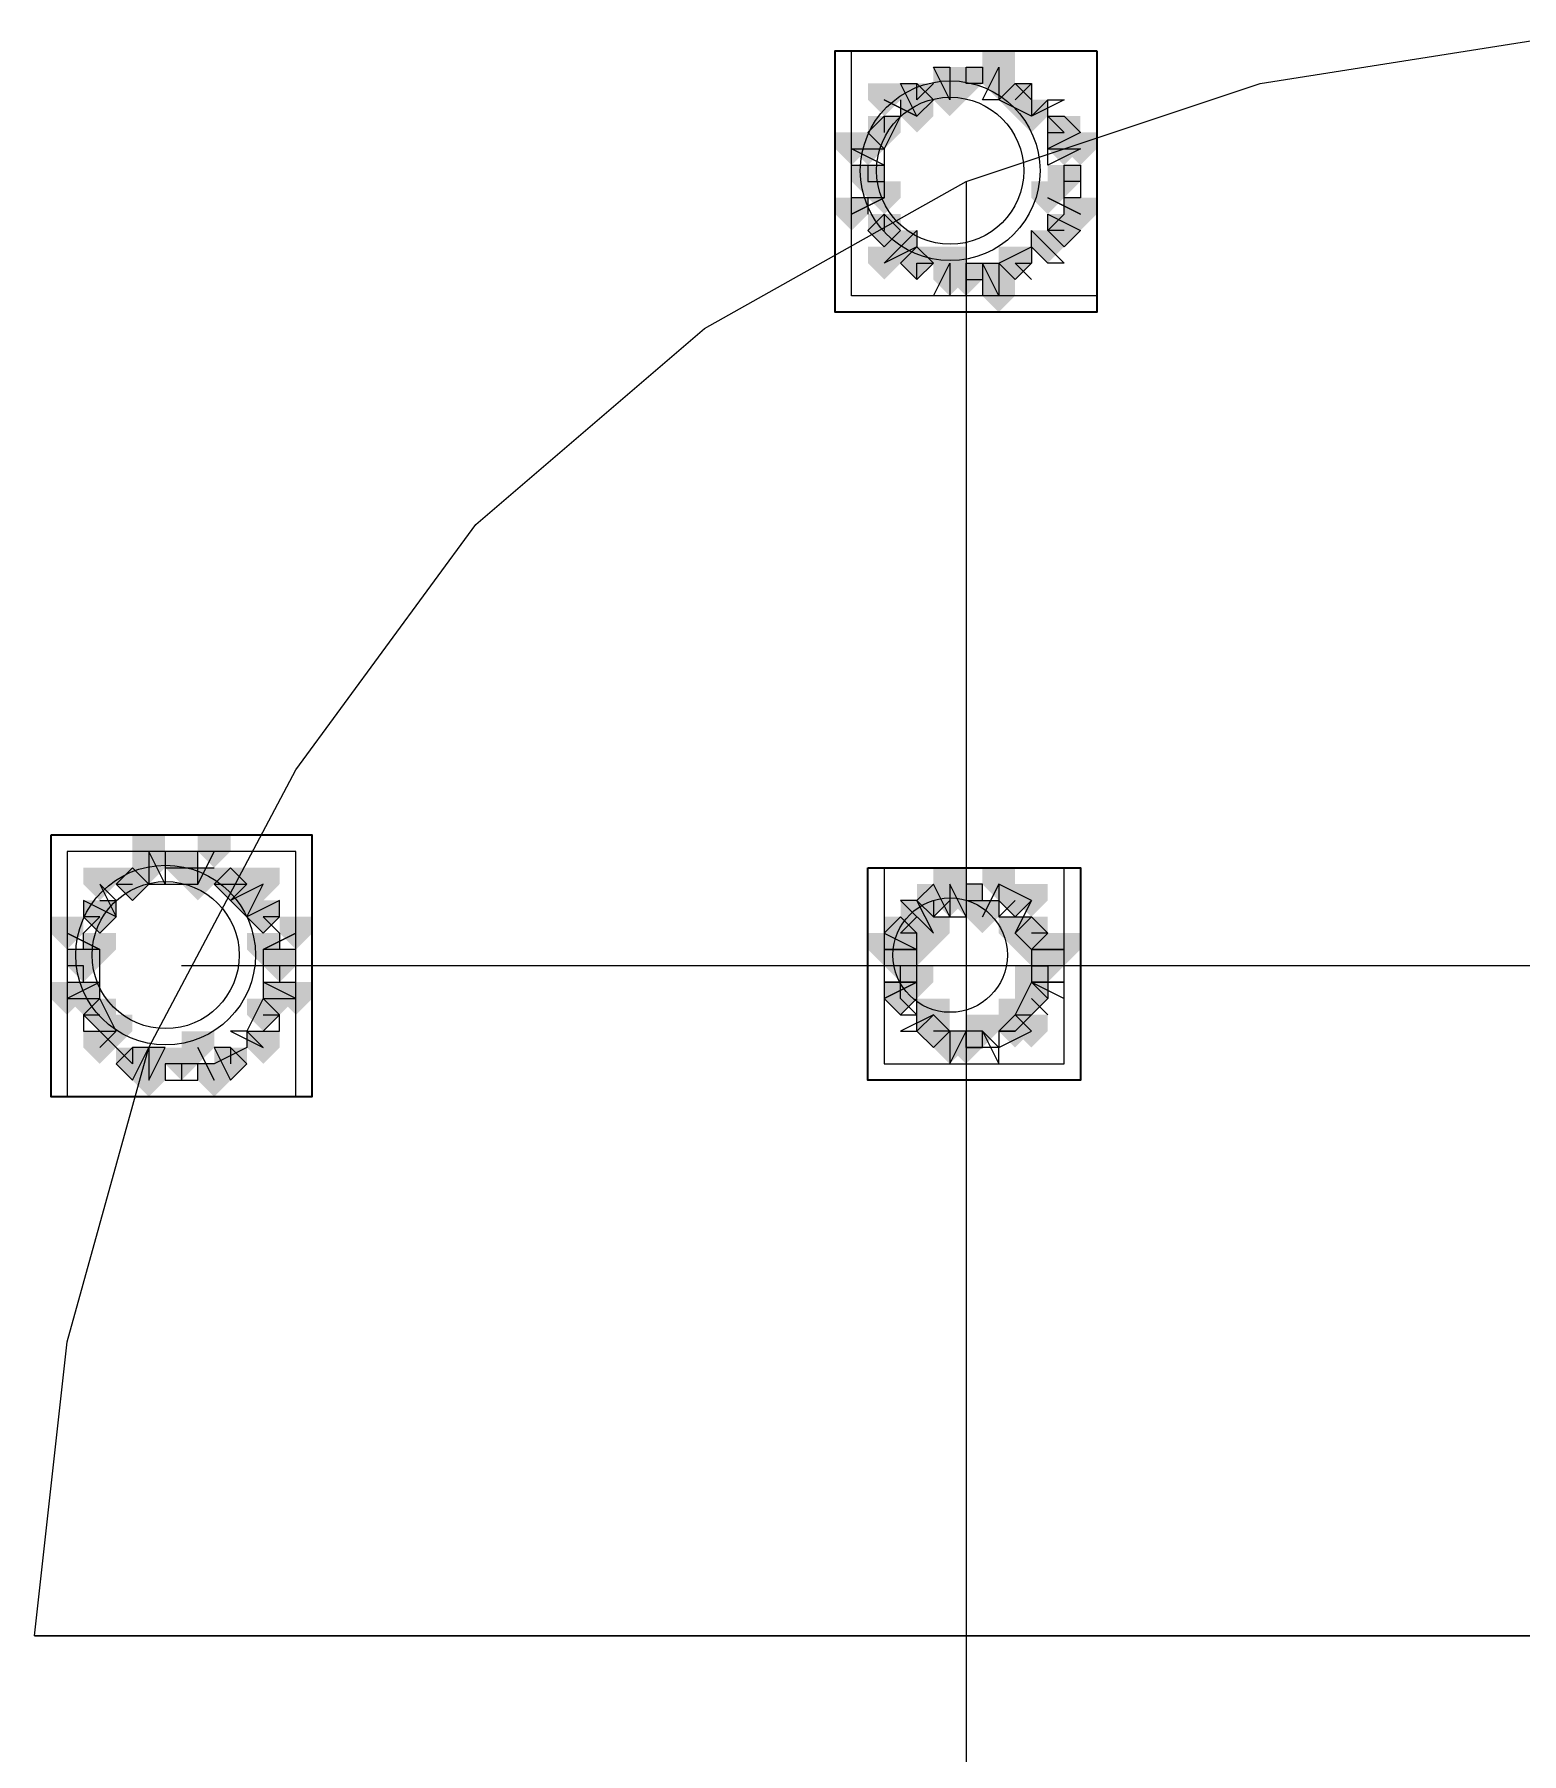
# Model space of a CAD drawing. Header units: millimetres. Extents: x 2315 to 4619, y 1334 to 1897.
# Drawn here: x 3914.03 to 3919.58, y 1541.26 to 1547.68 of the extents above; entities that cross this region are included whole.
import ezdxf

# ---------------------------------------------------------------- set-up
doc = ezdxf.new("R2010")
doc.units = ezdxf.units.MM
for name, color, linetype, true_color in [('PDF_10', 7, 'Continuous', 0x00b85c), ('PDF_AXIS', 7, 'Continuous', 0x00b85c), ('PDF_柱构件', 7, 'Continuous', 0x00b85c), ('PDF_转运站初步方案', 7, 'Continuous', 0x00b85c)]:
    doc.layers.add(name, color=color, linetype=linetype, true_color=true_color)
doc.layers.add('PDF_中心线层', color=1, linetype='Continuous')
doc.layers.add('PDF_粗实线层', color=7, linetype='Continuous')

msp = doc.modelspace()

# ---------------------------------------------------------------- hatches: boundary and pattern name
at = {"layer": 'PDF_10', "transparency": 33554559}
for points in [[(3917.5085, 1547.5601), (3917.4474, 1547.5601), (3917.4474, 1547.499), (3917.5085, 1547.4379), (3917.5695, 1547.499), (3917.5695, 1547.5601)], [(3917.5085, 1547.5601), (3917.4474, 1547.5601), (3917.4474, 1547.499), (3917.5085, 1547.4379), (3917.5695, 1547.499), (3917.5695, 1547.5601)], [(3917.3252, 1547.499), (3917.2641, 1547.499), (3917.2641, 1547.4379), (3917.3252, 1547.3768), (3917.3863, 1547.4379), (3917.3863, 1547.499)], [(3917.3252, 1547.499), (3917.2641, 1547.499), (3917.2641, 1547.4379), (3917.3252, 1547.3768), (3917.3863, 1547.4379), (3917.3863, 1547.499)], [(3917.6917, 1547.499), (3917.6306, 1547.499), (3917.6306, 1547.4379), (3917.6917, 1547.3768), (3917.7528, 1547.4379), (3917.7528, 1547.499)], [(3917.6917, 1547.499), (3917.6306, 1547.499), (3917.6306, 1547.4379), (3917.6917, 1547.3768), (3917.7528, 1547.4379), (3917.7528, 1547.499)], [(3917.203, 1547.3768), (3917.142, 1547.3768), (3917.142, 1547.3157), (3917.203, 1547.2547), (3917.2641, 1547.3157), (3917.2641, 1547.3768)], [(3917.203, 1547.3768), (3917.142, 1547.3768), (3917.142, 1547.3157), (3917.203, 1547.2547), (3917.2641, 1547.3157), (3917.2641, 1547.3768)], [(3917.203, 1547.3768), (3917.142, 1547.3768), (3917.142, 1547.3157), (3917.203, 1547.2547), (3917.2641, 1547.3157), (3917.2641, 1547.3768)], [(3917.8749, 1547.3768), (3917.8139, 1547.3768), (3917.8139, 1547.3157), (3917.8749, 1547.2547), (3917.936, 1547.3157), (3917.936, 1547.3768)], [(3917.8749, 1547.3768), (3917.8139, 1547.3768), (3917.8139, 1547.3157), (3917.8749, 1547.2547), (3917.936, 1547.3157), (3917.936, 1547.3768)], [(3917.142, 1547.1936), (3917.0809, 1547.1936), (3917.0809, 1547.1325), (3917.142, 1547.0714), (3917.203, 1547.1325), (3917.203, 1547.1936)], [(3917.142, 1547.1936), (3917.0809, 1547.1936), (3917.0809, 1547.1325), (3917.142, 1547.0714), (3917.203, 1547.1325), (3917.203, 1547.1936)], [(3917.8749, 1547.1936), (3917.8139, 1547.1936), (3917.8139, 1547.1325), (3917.8749, 1547.0714), (3917.936, 1547.1325), (3917.936, 1547.1936)], [(3917.8749, 1547.1936), (3917.8139, 1547.1936), (3917.8139, 1547.1325), (3917.8749, 1547.0714), (3917.936, 1547.1325), (3917.936, 1547.1936)], [(3917.203, 1547.0103), (3917.142, 1547.0103), (3917.142, 1546.9493), (3917.203, 1546.8882), (3917.2641, 1546.9493), (3917.2641, 1547.0103)], [(3917.203, 1547.0103), (3917.142, 1547.0103), (3917.142, 1546.9493), (3917.203, 1546.8882), (3917.2641, 1546.9493), (3917.2641, 1547.0103)], [(3917.203, 1547.0103), (3917.142, 1547.0103), (3917.142, 1546.9493), (3917.203, 1546.8882), (3917.2641, 1546.9493), (3917.2641, 1547.0103)], [(3917.8749, 1547.0103), (3917.8139, 1547.0103), (3917.8139, 1546.9493), (3917.8749, 1546.8882), (3917.936, 1546.9493), (3917.936, 1547.0103)], [(3917.8749, 1547.0103), (3917.8139, 1547.0103), (3917.8139, 1546.9493), (3917.8749, 1546.8882), (3917.936, 1546.9493), (3917.936, 1547.0103)], [(3917.3252, 1546.8882), (3917.2641, 1546.8882), (3917.2641, 1546.8271), (3917.3252, 1546.766), (3917.3863, 1546.8271), (3917.3863, 1546.8882)], [(3917.3252, 1546.8882), (3917.2641, 1546.8882), (3917.2641, 1546.8271), (3917.3252, 1546.766), (3917.3863, 1546.8271), (3917.3863, 1546.8882)], [(3917.6917, 1546.8882), (3917.6306, 1546.8882), (3917.6306, 1546.8271), (3917.6917, 1546.766), (3917.7528, 1546.8271), (3917.7528, 1546.8882)], [(3917.6917, 1546.8882), (3917.6306, 1546.8882), (3917.6306, 1546.8271), (3917.6917, 1546.766), (3917.7528, 1546.8271), (3917.7528, 1546.8882)], [(3917.5085, 1546.8271), (3917.4474, 1546.8271), (3917.4474, 1546.766), (3917.5085, 1546.7049), (3917.5695, 1546.766), (3917.5695, 1546.8271)], [(3917.5085, 1546.8271), (3917.4474, 1546.8271), (3917.4474, 1546.766), (3917.5085, 1546.7049), (3917.5695, 1546.766), (3917.5695, 1546.8271)], [(3917.5085, 1546.8271), (3917.4474, 1546.8271), (3917.4474, 1546.766), (3917.5085, 1546.7049), (3917.5695, 1546.766), (3917.5695, 1546.8271)], [(3914.5766, 1544.6282), (3914.5155, 1544.6282), (3914.5155, 1544.5671), (3914.5766, 1544.506), (3914.6376, 1544.5671), (3914.6376, 1544.6282)], [(3914.5766, 1544.6282), (3914.5155, 1544.6282), (3914.5155, 1544.5671), (3914.5766, 1544.506), (3914.6376, 1544.5671), (3914.6376, 1544.6282)], [(3914.5766, 1544.6282), (3914.5155, 1544.6282), (3914.5155, 1544.5671), (3914.5766, 1544.506), (3914.6376, 1544.5671), (3914.6376, 1544.6282)], [(3914.3933, 1544.5671), (3914.3322, 1544.5671), (3914.3322, 1544.506), (3914.3933, 1544.4449), (3914.4544, 1544.506), (3914.4544, 1544.5671)], [(3914.3933, 1544.5671), (3914.3322, 1544.5671), (3914.3322, 1544.506), (3914.3933, 1544.4449), (3914.4544, 1544.506), (3914.4544, 1544.5671)], [(3914.3933, 1544.5671), (3914.3322, 1544.5671), (3914.3322, 1544.506), (3914.3933, 1544.4449), (3914.4544, 1544.506), (3914.4544, 1544.5671)], [(3914.7598, 1544.5671), (3914.6987, 1544.5671), (3914.6987, 1544.506), (3914.7598, 1544.4449), (3914.8209, 1544.506), (3914.8209, 1544.5671)], [(3914.7598, 1544.5671), (3914.6987, 1544.5671), (3914.6987, 1544.506), (3914.7598, 1544.4449), (3914.8209, 1544.506), (3914.8209, 1544.5671)], [(3914.7598, 1544.5671), (3914.6987, 1544.5671), (3914.6987, 1544.506), (3914.7598, 1544.4449), (3914.8209, 1544.506), (3914.8209, 1544.5671)], [(3914.2712, 1544.4449), (3914.2101, 1544.4449), (3914.2101, 1544.3839), (3914.2712, 1544.3228), (3914.3322, 1544.3839), (3914.3322, 1544.4449)], [(3914.2712, 1544.4449), (3914.2101, 1544.4449), (3914.2101, 1544.3839), (3914.2712, 1544.3228), (3914.3322, 1544.3839), (3914.3322, 1544.4449)], [(3914.882, 1544.4449), (3914.8209, 1544.4449), (3914.8209, 1544.3839), (3914.882, 1544.3228), (3914.943, 1544.3839), (3914.943, 1544.4449)], [(3914.882, 1544.4449), (3914.8209, 1544.4449), (3914.8209, 1544.3839), (3914.882, 1544.3228), (3914.943, 1544.3839), (3914.943, 1544.4449)], [(3917.3863, 1544.506), (3917.3252, 1544.506), (3917.3252, 1544.4449), (3917.3863, 1544.3839), (3917.4474, 1544.4449), (3917.4474, 1544.506)], [(3917.3863, 1544.506), (3917.3252, 1544.506), (3917.3252, 1544.4449), (3917.3863, 1544.3839), (3917.4474, 1544.4449), (3917.4474, 1544.506)], [(3917.5085, 1544.506), (3917.4474, 1544.506), (3917.4474, 1544.4449), (3917.5085, 1544.3839), (3917.5695, 1544.4449), (3917.5695, 1544.506)], [(3917.5085, 1544.506), (3917.4474, 1544.506), (3917.4474, 1544.4449), (3917.5085, 1544.3839), (3917.5695, 1544.4449), (3917.5695, 1544.506)], [(3917.6917, 1544.506), (3917.6306, 1544.506), (3917.6306, 1544.4449), (3917.6917, 1544.3839), (3917.7528, 1544.4449), (3917.7528, 1544.506)], [(3917.6917, 1544.506), (3917.6306, 1544.506), (3917.6306, 1544.4449), (3917.6917, 1544.3839), (3917.7528, 1544.4449), (3917.7528, 1544.506)], [(3917.2641, 1544.3839), (3917.203, 1544.3839), (3917.203, 1544.3228), (3917.2641, 1544.2617), (3917.3252, 1544.3228), (3917.3252, 1544.3839)], [(3917.2641, 1544.3839), (3917.203, 1544.3839), (3917.203, 1544.3228), (3917.2641, 1544.2617), (3917.3252, 1544.3228), (3917.3252, 1544.3839)], [(3917.7528, 1544.3839), (3917.6917, 1544.3839), (3917.6917, 1544.3228), (3917.7528, 1544.2617), (3917.8139, 1544.3228), (3917.8139, 1544.3839)], [(3917.7528, 1544.3839), (3917.6917, 1544.3839), (3917.6917, 1544.3228), (3917.7528, 1544.2617), (3917.8139, 1544.3228), (3917.8139, 1544.3839)], [(3914.2101, 1544.2617), (3914.149, 1544.2617), (3914.149, 1544.2006), (3914.2101, 1544.1395), (3914.2712, 1544.2006), (3914.2712, 1544.2617)], [(3914.2101, 1544.2617), (3914.149, 1544.2617), (3914.149, 1544.2006), (3914.2101, 1544.1395), (3914.2712, 1544.2006), (3914.2712, 1544.2617)], [(3914.943, 1544.2617), (3914.882, 1544.2617), (3914.882, 1544.2006), (3914.943, 1544.1395), (3915.0041, 1544.2006), (3915.0041, 1544.2617)], [(3914.943, 1544.2617), (3914.882, 1544.2617), (3914.882, 1544.2006), (3914.943, 1544.1395), (3915.0041, 1544.2006), (3915.0041, 1544.2617)], [(3914.943, 1544.2617), (3914.882, 1544.2617), (3914.882, 1544.2006), (3914.943, 1544.1395), (3915.0041, 1544.2006), (3915.0041, 1544.2617)], [(3917.2641, 1544.2617), (3917.203, 1544.2617), (3917.203, 1544.2006), (3917.2641, 1544.1395), (3917.3252, 1544.2006), (3917.3252, 1544.2617)], [(3917.2641, 1544.2617), (3917.203, 1544.2617), (3917.203, 1544.2006), (3917.2641, 1544.1395), (3917.3252, 1544.2006), (3917.3252, 1544.2617)], [(3917.8139, 1544.2617), (3917.7528, 1544.2617), (3917.7528, 1544.2006), (3917.8139, 1544.1395), (3917.8749, 1544.2006), (3917.8749, 1544.2617)], [(3917.8139, 1544.2617), (3917.7528, 1544.2617), (3917.7528, 1544.2006), (3917.8139, 1544.1395), (3917.8749, 1544.2006), (3917.8749, 1544.2617)], [(3917.2641, 1544.1395), (3917.203, 1544.1395), (3917.203, 1544.0784), (3917.2641, 1544.0174), (3917.3252, 1544.0784), (3917.3252, 1544.1395)], [(3917.2641, 1544.1395), (3917.203, 1544.1395), (3917.203, 1544.0784), (3917.2641, 1544.0174), (3917.3252, 1544.0784), (3917.3252, 1544.1395)], [(3917.7528, 1544.1395), (3917.6917, 1544.1395), (3917.6917, 1544.0784), (3917.7528, 1544.0174), (3917.8139, 1544.0784), (3917.8139, 1544.1395)], [(3917.7528, 1544.1395), (3917.6917, 1544.1395), (3917.6917, 1544.0784), (3917.7528, 1544.0174), (3917.8139, 1544.0784), (3917.8139, 1544.1395)], [(3914.2712, 1544.0784), (3914.2101, 1544.0784), (3914.2101, 1544.0174), (3914.2712, 1543.9563), (3914.3322, 1544.0174), (3914.3322, 1544.0784)], [(3914.2712, 1544.0784), (3914.2101, 1544.0784), (3914.2101, 1544.0174), (3914.2712, 1543.9563), (3914.3322, 1544.0174), (3914.3322, 1544.0784)], [(3914.882, 1544.0784), (3914.8209, 1544.0784), (3914.8209, 1544.0174), (3914.882, 1543.9563), (3914.943, 1544.0174), (3914.943, 1544.0784)], [(3914.882, 1544.0784), (3914.8209, 1544.0784), (3914.8209, 1544.0174), (3914.882, 1543.9563), (3914.943, 1544.0174), (3914.943, 1544.0784)], [(3917.3863, 1544.0174), (3917.3252, 1544.0174), (3917.3252, 1543.9563), (3917.3863, 1543.8952), (3917.4474, 1543.9563), (3917.4474, 1544.0174)], [(3917.3863, 1544.0174), (3917.3252, 1544.0174), (3917.3252, 1543.9563), (3917.3863, 1543.8952), (3917.4474, 1543.9563), (3917.4474, 1544.0174)], [(3917.3863, 1544.0174), (3917.3252, 1544.0174), (3917.3252, 1543.9563), (3917.3863, 1543.8952), (3917.4474, 1543.9563), (3917.4474, 1544.0174)], [(3917.6917, 1544.0174), (3917.6306, 1544.0174), (3917.6306, 1543.9563), (3917.6917, 1543.8952), (3917.7528, 1543.9563), (3917.7528, 1544.0174)], [(3917.6917, 1544.0174), (3917.6306, 1544.0174), (3917.6306, 1543.9563), (3917.6917, 1543.8952), (3917.7528, 1543.9563), (3917.7528, 1544.0174)], [(3917.5085, 1543.9563), (3917.4474, 1543.9563), (3917.4474, 1543.8952), (3917.5085, 1543.8341), (3917.5695, 1543.8952), (3917.5695, 1543.9563)], [(3917.5085, 1543.9563), (3917.4474, 1543.9563), (3917.4474, 1543.8952), (3917.5085, 1543.8341), (3917.5695, 1543.8952), (3917.5695, 1543.9563)], [(3914.3933, 1543.8952), (3914.3322, 1543.8952), (3914.3322, 1543.8341), (3914.3933, 1543.773), (3914.4544, 1543.8341), (3914.4544, 1543.8952)], [(3914.3933, 1543.8952), (3914.3322, 1543.8952), (3914.3322, 1543.8341), (3914.3933, 1543.773), (3914.4544, 1543.8341), (3914.4544, 1543.8952)], [(3914.5766, 1543.8952), (3914.5155, 1543.8952), (3914.5155, 1543.8341), (3914.5766, 1543.773), (3914.6376, 1543.8341), (3914.6376, 1543.8952)], [(3914.5766, 1543.8952), (3914.5155, 1543.8952), (3914.5155, 1543.8341), (3914.5766, 1543.773), (3914.6376, 1543.8341), (3914.6376, 1543.8952)], [(3914.7598, 1543.8952), (3914.6987, 1543.8952), (3914.6987, 1543.8341), (3914.7598, 1543.773), (3914.8209, 1543.8341), (3914.8209, 1543.8952)], [(3914.7598, 1543.8952), (3914.6987, 1543.8952), (3914.6987, 1543.8341), (3914.7598, 1543.773), (3914.8209, 1543.8341), (3914.8209, 1543.8952)]]:
    msp.add_hatch(color=6, dxfattribs=at).paths.add_polyline_path(points)
at = {"layer": 'PDF_柱构件', "transparency": 33554559}
for points in [[(3917.6306, 1547.6211), (3917.5695, 1547.6211), (3917.5695, 1547.5601), (3917.6306, 1547.499), (3917.6917, 1547.5601), (3917.6917, 1547.6211)], [(3917.4474, 1547.5601), (3917.3863, 1547.5601), (3917.3863, 1547.499), (3917.4474, 1547.4379), (3917.5085, 1547.499), (3917.5085, 1547.5601)], [(3917.6306, 1547.5601), (3917.5695, 1547.5601), (3917.5695, 1547.499), (3917.6306, 1547.4379), (3917.6917, 1547.499), (3917.6917, 1547.5601)], [(3917.203, 1547.499), (3917.142, 1547.499), (3917.142, 1547.4379), (3917.203, 1547.3768), (3917.2641, 1547.4379), (3917.2641, 1547.499)], [(3917.4474, 1547.499), (3917.3863, 1547.499), (3917.3863, 1547.4379), (3917.4474, 1547.3768), (3917.5085, 1547.4379), (3917.5085, 1547.499)], [(3917.3252, 1547.4379), (3917.2641, 1547.4379), (3917.2641, 1547.3768), (3917.3252, 1547.3157), (3917.3863, 1547.3768), (3917.3863, 1547.4379)], [(3917.7528, 1547.4379), (3917.6917, 1547.4379), (3917.6917, 1547.3768), (3917.7528, 1547.3157), (3917.8139, 1547.3768), (3917.8139, 1547.4379)], [(3917.0809, 1547.3157), (3917.0198, 1547.3157), (3917.0198, 1547.2547), (3917.0809, 1547.1936), (3917.142, 1547.2547), (3917.142, 1547.3157)], [(3917.142, 1547.3157), (3917.0809, 1547.3157), (3917.0809, 1547.2547), (3917.142, 1547.1936), (3917.203, 1547.2547), (3917.203, 1547.3157)], [(3917.8749, 1547.3157), (3917.8139, 1547.3157), (3917.8139, 1547.2547), (3917.8749, 1547.1936), (3917.936, 1547.2547), (3917.936, 1547.3157)], [(3917.936, 1547.3157), (3917.8749, 1547.3157), (3917.8749, 1547.2547), (3917.936, 1547.1936), (3917.9971, 1547.2547), (3917.9971, 1547.3157)], [(3917.203, 1547.1325), (3917.142, 1547.1325), (3917.142, 1547.0714), (3917.203, 1547.0103), (3917.2641, 1547.0714), (3917.2641, 1547.1325)], [(3917.8139, 1547.1325), (3917.7528, 1547.1325), (3917.7528, 1547.0714), (3917.8139, 1547.0103), (3917.8749, 1547.0714), (3917.8749, 1547.1325)], [(3917.0809, 1547.0714), (3917.0198, 1547.0714), (3917.0198, 1547.0103), (3917.0809, 1546.9493), (3917.142, 1547.0103), (3917.142, 1547.0714)], [(3917.936, 1547.0714), (3917.8749, 1547.0714), (3917.8749, 1547.0103), (3917.936, 1546.9493), (3917.9971, 1547.0103), (3917.9971, 1547.0714)], [(3917.203, 1546.8882), (3917.142, 1546.8882), (3917.142, 1546.8271), (3917.203, 1546.766), (3917.2641, 1546.8271), (3917.2641, 1546.8882)], [(3917.2641, 1546.9493), (3917.203, 1546.9493), (3917.203, 1546.8882), (3917.2641, 1546.8271), (3917.3252, 1546.8882), (3917.3252, 1546.9493)], [(3917.4474, 1546.8882), (3917.3863, 1546.8882), (3917.3863, 1546.8271), (3917.4474, 1546.766), (3917.5085, 1546.8271), (3917.5085, 1546.8882)], [(3917.8139, 1546.9493), (3917.7528, 1546.9493), (3917.7528, 1546.8882), (3917.8139, 1546.8271), (3917.8749, 1546.8882), (3917.8749, 1546.9493)], [(3917.4474, 1546.8271), (3917.3863, 1546.8271), (3917.3863, 1546.766), (3917.4474, 1546.7049), (3917.5085, 1546.766), (3917.5085, 1546.8271)], [(3917.6306, 1546.8271), (3917.5695, 1546.8271), (3917.5695, 1546.766), (3917.6306, 1546.7049), (3917.6917, 1546.766), (3917.6917, 1546.8271)], [(3917.6306, 1546.766), (3917.5695, 1546.766), (3917.5695, 1546.7049), (3917.6306, 1546.6439), (3917.6917, 1546.7049), (3917.6917, 1546.766)], [(3914.4544, 1544.6893), (3914.3933, 1544.6893), (3914.3933, 1544.6282), (3914.4544, 1544.5671), (3914.5155, 1544.6282), (3914.5155, 1544.6893)], [(3914.6987, 1544.6893), (3914.6376, 1544.6893), (3914.6376, 1544.6282), (3914.6987, 1544.5671), (3914.7598, 1544.6282), (3914.7598, 1544.6893)], [(3914.4544, 1544.6282), (3914.3933, 1544.6282), (3914.3933, 1544.5671), (3914.4544, 1544.506), (3914.5155, 1544.5671), (3914.5155, 1544.6282)], [(3914.2712, 1544.5671), (3914.2101, 1544.5671), (3914.2101, 1544.506), (3914.2712, 1544.4449), (3914.3322, 1544.506), (3914.3322, 1544.5671)], [(3914.6376, 1544.5671), (3914.5766, 1544.5671), (3914.5766, 1544.506), (3914.6376, 1544.4449), (3914.6987, 1544.506), (3914.6987, 1544.5671)], [(3914.882, 1544.5671), (3914.8209, 1544.5671), (3914.8209, 1544.506), (3914.882, 1544.4449), (3914.943, 1544.506), (3914.943, 1544.5671)], [(3917.4474, 1544.5671), (3917.3863, 1544.5671), (3917.3863, 1544.506), (3917.4474, 1544.4449), (3917.5085, 1544.506), (3917.5085, 1544.5671)], [(3917.6306, 1544.5671), (3917.5695, 1544.5671), (3917.5695, 1544.506), (3917.6306, 1544.4449), (3917.6917, 1544.506), (3917.6917, 1544.5671)], [(3914.8209, 1544.506), (3914.7598, 1544.506), (3914.7598, 1544.4449), (3914.8209, 1544.3839), (3914.882, 1544.4449), (3914.882, 1544.506)], [(3917.3252, 1544.4449), (3917.2641, 1544.4449), (3917.2641, 1544.3839), (3917.3252, 1544.3228), (3917.3863, 1544.3839), (3917.3863, 1544.4449)], [(3917.4474, 1544.506), (3917.3863, 1544.506), (3917.3863, 1544.4449), (3917.4474, 1544.3839), (3917.5085, 1544.4449), (3917.5085, 1544.506)], [(3917.5695, 1544.4449), (3917.5085, 1544.4449), (3917.5085, 1544.3839), (3917.5695, 1544.3228), (3917.6306, 1544.3839), (3917.6306, 1544.4449)], [(3917.7528, 1544.506), (3917.6917, 1544.506), (3917.6917, 1544.4449), (3917.7528, 1544.3839), (3917.8139, 1544.4449), (3917.8139, 1544.506)], [(3914.149, 1544.3839), (3914.0879, 1544.3839), (3914.0879, 1544.3228), (3914.149, 1544.2617), (3914.2101, 1544.3228), (3914.2101, 1544.3839)], [(3915.0041, 1544.3839), (3914.943, 1544.3839), (3914.943, 1544.3228), (3915.0041, 1544.2617), (3915.0652, 1544.3228), (3915.0652, 1544.3839)], [(3917.3863, 1544.3839), (3917.3252, 1544.3839), (3917.3252, 1544.3228), (3917.3863, 1544.2617), (3917.4474, 1544.3228), (3917.4474, 1544.3839)], [(3917.6917, 1544.3839), (3917.6306, 1544.3839), (3917.6306, 1544.3228), (3917.6917, 1544.2617), (3917.7528, 1544.3228), (3917.7528, 1544.3839)], [(3914.2712, 1544.3228), (3914.2101, 1544.3228), (3914.2101, 1544.2617), (3914.2712, 1544.2006), (3914.3322, 1544.2617), (3914.3322, 1544.3228)], [(3914.882, 1544.3228), (3914.8209, 1544.3228), (3914.8209, 1544.2617), (3914.882, 1544.2006), (3914.943, 1544.2617), (3914.943, 1544.3228)], [(3917.203, 1544.3228), (3917.142, 1544.3228), (3917.142, 1544.2617), (3917.203, 1544.2006), (3917.2641, 1544.2617), (3917.2641, 1544.3228)], [(3917.2641, 1544.3228), (3917.203, 1544.3228), (3917.203, 1544.2617), (3917.2641, 1544.2006), (3917.3252, 1544.2617), (3917.3252, 1544.3228)], [(3917.3252, 1544.3228), (3917.2641, 1544.3228), (3917.2641, 1544.2617), (3917.3252, 1544.2006), (3917.3863, 1544.2617), (3917.3863, 1544.3228)], [(3917.7528, 1544.3228), (3917.6917, 1544.3228), (3917.6917, 1544.2617), (3917.7528, 1544.2006), (3917.8139, 1544.2617), (3917.8139, 1544.3228)], [(3917.8139, 1544.3228), (3917.7528, 1544.3228), (3917.7528, 1544.2617), (3917.8139, 1544.2006), (3917.8749, 1544.2617), (3917.8749, 1544.3228)], [(3917.8749, 1544.3228), (3917.8139, 1544.3228), (3917.8139, 1544.2617), (3917.8749, 1544.2006), (3917.936, 1544.2617), (3917.936, 1544.3228)], [(3917.3252, 1544.2006), (3917.2641, 1544.2006), (3917.2641, 1544.1395), (3917.3252, 1544.0784), (3917.3863, 1544.1395), (3917.3863, 1544.2006)], [(3917.7528, 1544.2006), (3917.6917, 1544.2006), (3917.6917, 1544.1395), (3917.7528, 1544.0784), (3917.8139, 1544.1395), (3917.8139, 1544.2006)], [(3914.149, 1544.1395), (3914.0879, 1544.1395), (3914.0879, 1544.0784), (3914.149, 1544.0174), (3914.2101, 1544.0784), (3914.2101, 1544.1395)], [(3914.2101, 1544.1395), (3914.149, 1544.1395), (3914.149, 1544.0784), (3914.2101, 1544.0174), (3914.2712, 1544.0784), (3914.2712, 1544.1395)], [(3914.943, 1544.1395), (3914.882, 1544.1395), (3914.882, 1544.0784), (3914.943, 1544.0174), (3915.0041, 1544.0784), (3915.0041, 1544.1395)], [(3915.0041, 1544.1395), (3914.943, 1544.1395), (3914.943, 1544.0784), (3915.0041, 1544.0174), (3915.0652, 1544.0784), (3915.0652, 1544.1395)], [(3917.3863, 1544.0784), (3917.3252, 1544.0784), (3917.3252, 1544.0174), (3917.3863, 1543.9563), (3917.4474, 1544.0174), (3917.4474, 1544.0784)], [(3917.6917, 1544.0784), (3917.6306, 1544.0784), (3917.6306, 1544.0174), (3917.6917, 1543.9563), (3917.7528, 1544.0174), (3917.7528, 1544.0784)], [(3914.3322, 1544.0174), (3914.2712, 1544.0174), (3914.2712, 1543.9563), (3914.3322, 1543.8952), (3914.3933, 1543.9563), (3914.3933, 1544.0174)], [(3917.5695, 1544.0174), (3917.5085, 1544.0174), (3917.5085, 1543.9563), (3917.5695, 1543.8952), (3917.6306, 1543.9563), (3917.6306, 1544.0174)], [(3917.7528, 1544.0174), (3917.6917, 1544.0174), (3917.6917, 1543.9563), (3917.7528, 1543.8952), (3917.8139, 1543.9563), (3917.8139, 1544.0174)], [(3914.2712, 1543.9563), (3914.2101, 1543.9563), (3914.2101, 1543.8952), (3914.2712, 1543.8341), (3914.3322, 1543.8952), (3914.3322, 1543.9563)], [(3914.6376, 1543.9563), (3914.5766, 1543.9563), (3914.5766, 1543.8952), (3914.6376, 1543.8341), (3914.6987, 1543.8952), (3914.6987, 1543.9563)], [(3914.882, 1543.9563), (3914.8209, 1543.9563), (3914.8209, 1543.8952), (3914.882, 1543.8341), (3914.943, 1543.8952), (3914.943, 1543.9563)], [(3917.4474, 1543.9563), (3917.3863, 1543.9563), (3917.3863, 1543.8952), (3917.4474, 1543.8341), (3917.5085, 1543.8952), (3917.5085, 1543.9563)], [(3914.4544, 1543.8952), (3914.3933, 1543.8952), (3914.3933, 1543.8341), (3914.4544, 1543.773), (3914.5155, 1543.8341), (3914.5155, 1543.8952)], [(3914.4544, 1543.8341), (3914.3933, 1543.8341), (3914.3933, 1543.773), (3914.4544, 1543.712), (3914.5155, 1543.773), (3914.5155, 1543.8341)], [(3914.6987, 1543.8341), (3914.6376, 1543.8341), (3914.6376, 1543.773), (3914.6987, 1543.712), (3914.7598, 1543.773), (3914.7598, 1543.8341)]]:
    msp.add_hatch(color=6, dxfattribs=at).paths.add_polyline_path(points)
at = {"layer": 'PDF_转运站初步方案', "transparency": 33554559}
for points in [[(3917.5085, 1547.5601), (3917.4474, 1547.5601), (3917.4474, 1547.499), (3917.5085, 1547.4379), (3917.5695, 1547.499), (3917.5695, 1547.5601)], [(3917.5085, 1547.5601), (3917.4474, 1547.5601), (3917.4474, 1547.499), (3917.5085, 1547.4379), (3917.5695, 1547.499), (3917.5695, 1547.5601)], [(3917.3252, 1547.499), (3917.2641, 1547.499), (3917.2641, 1547.4379), (3917.3252, 1547.3768), (3917.3863, 1547.4379), (3917.3863, 1547.499)], [(3917.3252, 1547.499), (3917.2641, 1547.499), (3917.2641, 1547.4379), (3917.3252, 1547.3768), (3917.3863, 1547.4379), (3917.3863, 1547.499)], [(3917.6917, 1547.499), (3917.6306, 1547.499), (3917.6306, 1547.4379), (3917.6917, 1547.3768), (3917.7528, 1547.4379), (3917.7528, 1547.499)], [(3917.6917, 1547.499), (3917.6306, 1547.499), (3917.6306, 1547.4379), (3917.6917, 1547.3768), (3917.7528, 1547.4379), (3917.7528, 1547.499)], [(3917.203, 1547.3768), (3917.142, 1547.3768), (3917.142, 1547.3157), (3917.203, 1547.2547), (3917.2641, 1547.3157), (3917.2641, 1547.3768)], [(3917.203, 1547.3768), (3917.142, 1547.3768), (3917.142, 1547.3157), (3917.203, 1547.2547), (3917.2641, 1547.3157), (3917.2641, 1547.3768)], [(3917.8749, 1547.3768), (3917.8139, 1547.3768), (3917.8139, 1547.3157), (3917.8749, 1547.2547), (3917.936, 1547.3157), (3917.936, 1547.3768)], [(3917.8749, 1547.3768), (3917.8139, 1547.3768), (3917.8139, 1547.3157), (3917.8749, 1547.2547), (3917.936, 1547.3157), (3917.936, 1547.3768)], [(3917.142, 1547.1936), (3917.0809, 1547.1936), (3917.0809, 1547.1325), (3917.142, 1547.0714), (3917.203, 1547.1325), (3917.203, 1547.1936)], [(3917.142, 1547.1936), (3917.0809, 1547.1936), (3917.0809, 1547.1325), (3917.142, 1547.0714), (3917.203, 1547.1325), (3917.203, 1547.1936)], [(3917.8749, 1547.1936), (3917.8139, 1547.1936), (3917.8139, 1547.1325), (3917.8749, 1547.0714), (3917.936, 1547.1325), (3917.936, 1547.1936)], [(3917.8749, 1547.1936), (3917.8139, 1547.1936), (3917.8139, 1547.1325), (3917.8749, 1547.0714), (3917.936, 1547.1325), (3917.936, 1547.1936)], [(3917.203, 1547.0103), (3917.142, 1547.0103), (3917.142, 1546.9493), (3917.203, 1546.8882), (3917.2641, 1546.9493), (3917.2641, 1547.0103)], [(3917.203, 1547.0103), (3917.142, 1547.0103), (3917.142, 1546.9493), (3917.203, 1546.8882), (3917.2641, 1546.9493), (3917.2641, 1547.0103)], [(3917.8749, 1547.0103), (3917.8139, 1547.0103), (3917.8139, 1546.9493), (3917.8749, 1546.8882), (3917.936, 1546.9493), (3917.936, 1547.0103)], [(3917.8749, 1547.0103), (3917.8139, 1547.0103), (3917.8139, 1546.9493), (3917.8749, 1546.8882), (3917.936, 1546.9493), (3917.936, 1547.0103)], [(3917.3252, 1546.8882), (3917.2641, 1546.8882), (3917.2641, 1546.8271), (3917.3252, 1546.766), (3917.3863, 1546.8271), (3917.3863, 1546.8882)], [(3917.3252, 1546.8882), (3917.2641, 1546.8882), (3917.2641, 1546.8271), (3917.3252, 1546.766), (3917.3863, 1546.8271), (3917.3863, 1546.8882)], [(3917.6917, 1546.8882), (3917.6306, 1546.8882), (3917.6306, 1546.8271), (3917.6917, 1546.766), (3917.7528, 1546.8271), (3917.7528, 1546.8882)], [(3917.6917, 1546.8882), (3917.6306, 1546.8882), (3917.6306, 1546.8271), (3917.6917, 1546.766), (3917.7528, 1546.8271), (3917.7528, 1546.8882)], [(3917.5085, 1546.8271), (3917.4474, 1546.8271), (3917.4474, 1546.766), (3917.5085, 1546.7049), (3917.5695, 1546.766), (3917.5695, 1546.8271)], [(3917.5085, 1546.8271), (3917.4474, 1546.8271), (3917.4474, 1546.766), (3917.5085, 1546.7049), (3917.5695, 1546.766), (3917.5695, 1546.8271)], [(3914.5766, 1544.6282), (3914.5155, 1544.6282), (3914.5155, 1544.5671), (3914.5766, 1544.506), (3914.6376, 1544.5671), (3914.6376, 1544.6282)], [(3914.5766, 1544.6282), (3914.5155, 1544.6282), (3914.5155, 1544.5671), (3914.5766, 1544.506), (3914.6376, 1544.5671), (3914.6376, 1544.6282)], [(3914.3933, 1544.5671), (3914.3322, 1544.5671), (3914.3322, 1544.506), (3914.3933, 1544.4449), (3914.4544, 1544.506), (3914.4544, 1544.5671)], [(3914.3933, 1544.5671), (3914.3322, 1544.5671), (3914.3322, 1544.506), (3914.3933, 1544.4449), (3914.4544, 1544.506), (3914.4544, 1544.5671)], [(3914.7598, 1544.5671), (3914.6987, 1544.5671), (3914.6987, 1544.506), (3914.7598, 1544.4449), (3914.8209, 1544.506), (3914.8209, 1544.5671)], [(3914.7598, 1544.5671), (3914.6987, 1544.5671), (3914.6987, 1544.506), (3914.7598, 1544.4449), (3914.8209, 1544.506), (3914.8209, 1544.5671)], [(3914.2712, 1544.4449), (3914.2101, 1544.4449), (3914.2101, 1544.3839), (3914.2712, 1544.3228), (3914.3322, 1544.3839), (3914.3322, 1544.4449)], [(3914.2712, 1544.4449), (3914.2101, 1544.4449), (3914.2101, 1544.3839), (3914.2712, 1544.3228), (3914.3322, 1544.3839), (3914.3322, 1544.4449)], [(3914.882, 1544.4449), (3914.8209, 1544.4449), (3914.8209, 1544.3839), (3914.882, 1544.3228), (3914.943, 1544.3839), (3914.943, 1544.4449)], [(3914.882, 1544.4449), (3914.8209, 1544.4449), (3914.8209, 1544.3839), (3914.882, 1544.3228), (3914.943, 1544.3839), (3914.943, 1544.4449)], [(3917.3863, 1544.506), (3917.3252, 1544.506), (3917.3252, 1544.4449), (3917.3863, 1544.3839), (3917.4474, 1544.4449), (3917.4474, 1544.506)], [(3917.3863, 1544.506), (3917.3252, 1544.506), (3917.3252, 1544.4449), (3917.3863, 1544.3839), (3917.4474, 1544.4449), (3917.4474, 1544.506)], [(3917.5085, 1544.506), (3917.4474, 1544.506), (3917.4474, 1544.4449), (3917.5085, 1544.3839), (3917.5695, 1544.4449), (3917.5695, 1544.506)], [(3917.5085, 1544.506), (3917.4474, 1544.506), (3917.4474, 1544.4449), (3917.5085, 1544.3839), (3917.5695, 1544.4449), (3917.5695, 1544.506)], [(3917.6917, 1544.506), (3917.6306, 1544.506), (3917.6306, 1544.4449), (3917.6917, 1544.3839), (3917.7528, 1544.4449), (3917.7528, 1544.506)], [(3917.6917, 1544.506), (3917.6306, 1544.506), (3917.6306, 1544.4449), (3917.6917, 1544.3839), (3917.7528, 1544.4449), (3917.7528, 1544.506)], [(3917.2641, 1544.3839), (3917.203, 1544.3839), (3917.203, 1544.3228), (3917.2641, 1544.2617), (3917.3252, 1544.3228), (3917.3252, 1544.3839)], [(3917.2641, 1544.3839), (3917.203, 1544.3839), (3917.203, 1544.3228), (3917.2641, 1544.2617), (3917.3252, 1544.3228), (3917.3252, 1544.3839)], [(3917.7528, 1544.3839), (3917.6917, 1544.3839), (3917.6917, 1544.3228), (3917.7528, 1544.2617), (3917.8139, 1544.3228), (3917.8139, 1544.3839)], [(3917.7528, 1544.3839), (3917.6917, 1544.3839), (3917.6917, 1544.3228), (3917.7528, 1544.2617), (3917.8139, 1544.3228), (3917.8139, 1544.3839)], [(3914.2101, 1544.2617), (3914.149, 1544.2617), (3914.149, 1544.2006), (3914.2101, 1544.1395), (3914.2712, 1544.2006), (3914.2712, 1544.2617)], [(3914.2101, 1544.2617), (3914.149, 1544.2617), (3914.149, 1544.2006), (3914.2101, 1544.1395), (3914.2712, 1544.2006), (3914.2712, 1544.2617)], [(3914.943, 1544.2617), (3914.882, 1544.2617), (3914.882, 1544.2006), (3914.943, 1544.1395), (3915.0041, 1544.2006), (3915.0041, 1544.2617)], [(3914.943, 1544.2617), (3914.882, 1544.2617), (3914.882, 1544.2006), (3914.943, 1544.1395), (3915.0041, 1544.2006), (3915.0041, 1544.2617)], [(3917.2641, 1544.2617), (3917.203, 1544.2617), (3917.203, 1544.2006), (3917.2641, 1544.1395), (3917.3252, 1544.2006), (3917.3252, 1544.2617)], [(3917.2641, 1544.2617), (3917.203, 1544.2617), (3917.203, 1544.2006), (3917.2641, 1544.1395), (3917.3252, 1544.2006), (3917.3252, 1544.2617)], [(3917.8139, 1544.2617), (3917.7528, 1544.2617), (3917.7528, 1544.2006), (3917.8139, 1544.1395), (3917.8749, 1544.2006), (3917.8749, 1544.2617)], [(3917.8139, 1544.2617), (3917.7528, 1544.2617), (3917.7528, 1544.2006), (3917.8139, 1544.1395), (3917.8749, 1544.2006), (3917.8749, 1544.2617)], [(3917.2641, 1544.1395), (3917.203, 1544.1395), (3917.203, 1544.0784), (3917.2641, 1544.0174), (3917.3252, 1544.0784), (3917.3252, 1544.1395)], [(3917.2641, 1544.1395), (3917.203, 1544.1395), (3917.203, 1544.0784), (3917.2641, 1544.0174), (3917.3252, 1544.0784), (3917.3252, 1544.1395)], [(3917.7528, 1544.1395), (3917.6917, 1544.1395), (3917.6917, 1544.0784), (3917.7528, 1544.0174), (3917.8139, 1544.0784), (3917.8139, 1544.1395)], [(3917.7528, 1544.1395), (3917.6917, 1544.1395), (3917.6917, 1544.0784), (3917.7528, 1544.0174), (3917.8139, 1544.0784), (3917.8139, 1544.1395)], [(3914.2712, 1544.0784), (3914.2101, 1544.0784), (3914.2101, 1544.0174), (3914.2712, 1543.9563), (3914.3322, 1544.0174), (3914.3322, 1544.0784)], [(3914.2712, 1544.0784), (3914.2101, 1544.0784), (3914.2101, 1544.0174), (3914.2712, 1543.9563), (3914.3322, 1544.0174), (3914.3322, 1544.0784)], [(3914.882, 1544.0784), (3914.8209, 1544.0784), (3914.8209, 1544.0174), (3914.882, 1543.9563), (3914.943, 1544.0174), (3914.943, 1544.0784)], [(3914.882, 1544.0784), (3914.8209, 1544.0784), (3914.8209, 1544.0174), (3914.882, 1543.9563), (3914.943, 1544.0174), (3914.943, 1544.0784)], [(3917.3863, 1544.0174), (3917.3252, 1544.0174), (3917.3252, 1543.9563), (3917.3863, 1543.8952), (3917.4474, 1543.9563), (3917.4474, 1544.0174)], [(3917.3863, 1544.0174), (3917.3252, 1544.0174), (3917.3252, 1543.9563), (3917.3863, 1543.8952), (3917.4474, 1543.9563), (3917.4474, 1544.0174)], [(3917.6917, 1544.0174), (3917.6306, 1544.0174), (3917.6306, 1543.9563), (3917.6917, 1543.8952), (3917.7528, 1543.9563), (3917.7528, 1544.0174)], [(3917.6917, 1544.0174), (3917.6306, 1544.0174), (3917.6306, 1543.9563), (3917.6917, 1543.8952), (3917.7528, 1543.9563), (3917.7528, 1544.0174)], [(3917.5085, 1543.9563), (3917.4474, 1543.9563), (3917.4474, 1543.8952), (3917.5085, 1543.8341), (3917.5695, 1543.8952), (3917.5695, 1543.9563)], [(3917.5085, 1543.9563), (3917.4474, 1543.9563), (3917.4474, 1543.8952), (3917.5085, 1543.8341), (3917.5695, 1543.8952), (3917.5695, 1543.9563)], [(3914.3933, 1543.8952), (3914.3322, 1543.8952), (3914.3322, 1543.8341), (3914.3933, 1543.773), (3914.4544, 1543.8341), (3914.4544, 1543.8952)], [(3914.3933, 1543.8952), (3914.3322, 1543.8952), (3914.3322, 1543.8341), (3914.3933, 1543.773), (3914.4544, 1543.8341), (3914.4544, 1543.8952)], [(3914.5766, 1543.8952), (3914.5155, 1543.8952), (3914.5155, 1543.8341), (3914.5766, 1543.773), (3914.6376, 1543.8341), (3914.6376, 1543.8952)], [(3914.5766, 1543.8952), (3914.5155, 1543.8952), (3914.5155, 1543.8341), (3914.5766, 1543.773), (3914.6376, 1543.8341), (3914.6376, 1543.8952)], [(3914.7598, 1543.8952), (3914.6987, 1543.8952), (3914.6987, 1543.8341), (3914.7598, 1543.773), (3914.8209, 1543.8341), (3914.8209, 1543.8952)], [(3914.7598, 1543.8952), (3914.6987, 1543.8952), (3914.6987, 1543.8341), (3914.7598, 1543.773), (3914.8209, 1543.8341), (3914.8209, 1543.8952)]]:
    msp.add_hatch(color=6, dxfattribs=at).paths.add_polyline_path(points)

# ---------------------------------------------------------------- linework, layer by layer
at = {"layer": 'PDF_10', "color": 6, "lineweight": 18}
for points in [[(3917.5695, 1547.499), (3917.5085, 1547.499), (3917.5085, 1547.5601)], [(3917.3863, 1547.499), (3917.3252, 1547.4379), (3917.3252, 1547.499)], [(3917.7528, 1547.4379), (3917.6917, 1547.499)], [(3917.6917, 1547.4379), (3917.7528, 1547.499)], [(3917.203, 1547.3768), (3917.203, 1547.3157)], [(3917.8139, 1547.3157), (3917.8749, 1547.3157), (3917.8139, 1547.3768)], [(3917.142, 1547.1936), (3917.142, 1547.1325), (3917.203, 1547.1325)], [(3917.936, 1547.1325), (3917.8749, 1547.1325), (3917.8749, 1547.1936)], [(3917.203, 1547.0103), (3917.203, 1546.9493)], [(3917.8749, 1546.9493), (3917.8139, 1546.9493), (3917.8749, 1547.0103)], [(3917.3252, 1546.766), (3917.3252, 1546.8271), (3917.3863, 1546.8271)], [(3917.7528, 1546.766), (3917.6917, 1546.8271), (3917.7528, 1546.8271)], [(3917.5085, 1546.766), (3917.5695, 1546.766)], [(3914.5155, 1544.5671), (3914.6376, 1544.5671)], [(3914.3322, 1544.506), (3914.3933, 1544.506)], [(3914.6987, 1544.506), (3914.8209, 1544.506)], [(3917.3863, 1544.4449), (3917.3863, 1544.3839), (3917.4474, 1544.4449)], [(3917.5085, 1544.506), (3917.5085, 1544.4449), (3917.5695, 1544.4449)], [(3917.6306, 1544.4449), (3917.6917, 1544.3839)], [(3917.6306, 1544.3839), (3917.6917, 1544.4449)], [(3914.2101, 1544.3228), (3914.2712, 1544.3839), (3914.2101, 1544.3839)], [(3914.943, 1544.3839), (3914.882, 1544.3839), (3914.943, 1544.3228)], [(3917.3252, 1544.3228), (3917.2641, 1544.3228), (3917.3252, 1544.3839)], [(3917.7528, 1544.3839), (3917.8139, 1544.3228), (3917.7528, 1544.3228)], [(3914.2101, 1544.1395), (3914.2101, 1544.2006), (3914.149, 1544.2006)], [(3914.943, 1544.2006), (3914.943, 1544.1395)], [(3917.2641, 1544.1395), (3917.2641, 1544.2006), (3917.203, 1544.2006)], [(3917.7528, 1544.2006), (3917.8139, 1544.2006), (3917.8139, 1544.1395)], [(3917.3252, 1544.0174), (3917.2641, 1544.0784)], [(3917.3252, 1544.0784), (3917.2641, 1544.0174)], [(3917.8139, 1544.0784), (3917.7528, 1544.0174)], [(3917.7528, 1544.0784), (3917.8139, 1544.0174)], [(3914.2712, 1543.9563), (3914.2101, 1544.0174), (3914.2712, 1544.0174)], [(3914.882, 1544.0174), (3914.943, 1544.0174), (3914.882, 1543.9563)], [(3917.4474, 1543.9563), (3917.3863, 1543.9563)], [(3917.5695, 1543.8952), (3917.5085, 1543.8952), (3917.5085, 1543.9563)], [(3917.6917, 1543.9563), (3917.6306, 1543.9563), (3917.6917, 1543.9563)], [(3914.3933, 1543.8952), (3914.3933, 1543.8341), (3914.3322, 1543.8952)], [(3914.8209, 1543.8952), (3914.6987, 1543.8341)], [(3914.7598, 1543.8952), (3914.7598, 1543.8341)], [(3914.6376, 1543.8341), (3914.5155, 1543.8341)], [(3914.5766, 1543.8341), (3914.5766, 1543.773)]]:
    msp.add_lwpolyline(points, dxfattribs=at)
at = {"layer": 'PDF_AXIS', "color": 6, "lineweight": 18}
for points in [[(3917.9971, 1547.6211), (3917.9971, 1546.7049), (3917.0809, 1546.7049), (3917.0809, 1547.6211)], [(3914.149, 1544.6282), (3914.149, 1543.712), (3915.0041, 1543.712), (3915.0041, 1544.6282)], [(3917.203, 1544.5671), (3917.203, 1543.8341), (3917.8749, 1543.8341), (3917.8749, 1544.5671)]]:
    msp.add_lwpolyline(points, close=True, dxfattribs=at)
at = {"layer": 'PDF_中心线层', "color": 6, "lineweight": 18}
for points in [[(3914.0268, 1541.6963), (3914.149, 1542.7957), (3914.4544, 1543.8952), (3915.0041, 1544.9336), (3915.676, 1545.8498), (3916.5312, 1546.5828), (3917.5085, 1547.1325), (3918.6079, 1547.499), (3919.7685, 1547.6822), (3920.8679, 1547.6211), (3921.9674, 1547.3768), (3923.0058, 1546.8882), (3923.0668, 1546.8882)], [(3917.5085, 1547.1325), (3917.5085, 1536.2601)], [(3925.5101, 1544.2006), (3914.5766, 1544.2006)], [(3914.0268, 1541.6963), (3926.0598, 1541.6963), (3914.0268, 1541.6963)]]:
    msp.add_lwpolyline(points, dxfattribs=at)
at = {"layer": 'PDF_柱构件', "color": 6, "lineweight": 18}
for points in [[(3917.4474, 1547.5601), (3917.4474, 1547.4379), (3917.3863, 1547.5601)], [(3917.5695, 1547.499), (3917.5085, 1547.499), (3917.5085, 1547.5601), (3917.5695, 1547.5601)], [(3917.6306, 1547.5601), (3917.6306, 1547.4379), (3917.5695, 1547.4379)], [(3917.3863, 1547.4379), (3917.3252, 1547.3768), (3917.2641, 1547.499), (3917.3252, 1547.499)], [(3917.7528, 1547.3768), (3917.6306, 1547.4379), (3917.6917, 1547.499), (3917.7528, 1547.499)], [(3917.203, 1547.4379), (3917.3252, 1547.3768)], [(3917.8749, 1547.4379), (3917.7528, 1547.3768), (3917.8139, 1547.4379)], [(3917.2641, 1547.3768), (3917.203, 1547.2547), (3917.142, 1547.3157), (3917.203, 1547.3768)], [(3917.8139, 1547.2547), (3917.8139, 1547.3768), (3917.8749, 1547.3768), (3917.936, 1547.3157)], [(3917.0809, 1547.2547), (3917.203, 1547.2547), (3917.203, 1547.1936)], [(3917.936, 1547.2547), (3917.8139, 1547.1936), (3917.8139, 1547.2547)], [(3917.203, 1547.1936), (3917.203, 1547.0714), (3917.0809, 1547.0714), (3917.0809, 1547.1936)], [(3917.8749, 1547.0714), (3917.8749, 1547.1936), (3917.936, 1547.1936), (3917.936, 1547.0714)], [(3917.0809, 1547.0103), (3917.203, 1547.0714)], [(3917.936, 1547.0103), (3917.8139, 1547.0714)], [(3917.203, 1547.0103), (3917.2641, 1546.9493), (3917.203, 1546.8882), (3917.142, 1546.9493)], [(3917.8139, 1546.9493), (3917.8139, 1547.0103), (3917.936, 1546.9493), (3917.8749, 1546.8882)], [(3917.203, 1546.8271), (3917.3252, 1546.9493), (3917.3252, 1546.8882)], [(3917.3252, 1546.8882), (3917.3863, 1546.8271), (3917.3252, 1546.766), (3917.2641, 1546.8271)], [(3917.6306, 1546.8271), (3917.7528, 1546.8882), (3917.7528, 1546.8271), (3917.6917, 1546.766)], [(3917.8139, 1546.8271), (3917.7528, 1546.8882), (3917.7528, 1546.9493), (3917.8749, 1546.8271)], [(3917.3863, 1546.7049), (3917.4474, 1546.8271), (3917.4474, 1546.7049)], [(3917.5085, 1546.8271), (3917.5695, 1546.8271), (3917.5695, 1546.7049), (3917.5085, 1546.7049)], [(3917.6306, 1546.7049), (3917.5695, 1546.8271), (3917.6306, 1546.8271)], [(3914.4544, 1544.6282), (3914.4544, 1544.506), (3914.5155, 1544.506)], [(3914.5155, 1544.506), (3914.6376, 1544.506), (3914.6376, 1544.6282), (3914.5155, 1544.6282)], [(3914.6987, 1544.6282), (3914.6376, 1544.506)], [(3914.3933, 1544.4449), (3914.4544, 1544.506), (3914.3933, 1544.5671), (3914.3322, 1544.506)], [(3914.6987, 1544.506), (3914.7598, 1544.4449), (3914.8209, 1544.506), (3914.7598, 1544.5671)], [(3914.2712, 1544.3228), (3914.3322, 1544.3839), (3914.2101, 1544.4449), (3914.2101, 1544.3839)], [(3914.2712, 1544.506), (3914.3322, 1544.3839), (3914.3322, 1544.4449)], [(3914.882, 1544.506), (3914.7598, 1544.4449), (3914.8209, 1544.3839)], [(3914.8209, 1544.3839), (3914.882, 1544.3228), (3914.943, 1544.3839), (3914.943, 1544.4449)], [(3917.2641, 1544.4449), (3917.3863, 1544.3228), (3917.3252, 1544.4449)], [(3917.3863, 1544.3839), (3917.4474, 1544.3839), (3917.3863, 1544.506), (3917.3252, 1544.4449)], [(3917.4474, 1544.506), (3917.4474, 1544.3839), (3917.5085, 1544.3839)], [(3917.5085, 1544.4449), (3917.5695, 1544.4449), (3917.5695, 1544.506), (3917.5085, 1544.506)], [(3917.6306, 1544.506), (3917.5695, 1544.3839)], [(3917.6306, 1544.3839), (3917.6917, 1544.3839), (3917.7528, 1544.4449), (3917.6306, 1544.506)], [(3917.7528, 1544.4449), (3917.6917, 1544.3228)], [(3917.3252, 1544.2617), (3917.3252, 1544.3228), (3917.2641, 1544.3839), (3917.203, 1544.3228)], [(3917.6917, 1544.3228), (3917.7528, 1544.2617), (3917.8139, 1544.3228), (3917.7528, 1544.3839)], [(3914.149, 1544.3228), (3914.2712, 1544.2617)], [(3915.0041, 1544.3228), (3914.882, 1544.2617)], [(3914.2712, 1544.1395), (3914.2712, 1544.2617), (3914.149, 1544.2617), (3914.149, 1544.1395)], [(3914.882, 1544.2617), (3914.882, 1544.1395), (3915.0041, 1544.1395), (3915.0041, 1544.2617)], [(3917.203, 1544.2617), (3917.3252, 1544.2617)], [(3917.3252, 1544.1395), (3917.3252, 1544.2617), (3917.203, 1544.2617), (3917.203, 1544.1395)], [(3917.8749, 1544.2617), (3917.7528, 1544.2617)], [(3917.7528, 1544.2617), (3917.7528, 1544.1395), (3917.8749, 1544.1395), (3917.8749, 1544.2617)], [(3914.149, 1544.0784), (3914.2712, 1544.0784), (3914.2712, 1544.1395)], [(3915.0041, 1544.0784), (3914.882, 1544.1395), (3914.882, 1544.0784)], [(3917.203, 1544.0784), (3917.3252, 1544.1395), (3917.203, 1544.1395)], [(3917.3252, 1544.0174), (3917.3252, 1544.1395), (3917.203, 1544.0784), (3917.2641, 1544.0174)], [(3917.7528, 1544.1395), (3917.6917, 1544.0174), (3917.7528, 1544.0174), (3917.8139, 1544.0784)], [(3917.8749, 1544.1395), (3917.7528, 1544.1395), (3917.8749, 1544.0784)], [(3914.3322, 1543.9563), (3914.2712, 1544.0784), (3914.2101, 1544.0174), (3914.2101, 1543.9563)], [(3914.882, 1544.0784), (3914.8209, 1543.9563), (3914.943, 1543.9563), (3914.943, 1544.0174)], [(3917.4474, 1543.9563), (3917.3863, 1544.0174), (3917.3252, 1543.9563), (3917.3863, 1543.8952)], [(3917.6917, 1544.0174), (3917.6306, 1543.9563), (3917.6306, 1543.8952), (3917.7528, 1543.9563)], [(3917.7528, 1543.9563), (3917.6917, 1544.0174)], [(3914.2712, 1543.8952), (3914.3322, 1543.9563)], [(3914.882, 1543.8952), (3914.8209, 1543.9563), (3914.7598, 1543.9563)], [(3917.4474, 1543.8341), (3917.5085, 1543.9563), (3917.4474, 1543.9563), (3917.4474, 1543.8952)], [(3917.5695, 1543.9563), (3917.5085, 1543.9563), (3917.5085, 1543.8952), (3917.5695, 1543.8952)], [(3914.4544, 1543.8952), (3914.3933, 1543.8952), (3914.3322, 1543.8341), (3914.3933, 1543.773)], [(3914.4544, 1543.773), (3914.5155, 1543.8952), (3914.4544, 1543.8952)], [(3914.6987, 1543.773), (3914.6376, 1543.8952)], [(3914.7598, 1543.8952), (3914.6987, 1543.8952), (3914.7598, 1543.773), (3914.8209, 1543.8341)], [(3914.6376, 1543.8341), (3914.5155, 1543.8341), (3914.5155, 1543.773), (3914.6376, 1543.773)]]:
    msp.add_lwpolyline(points, close=True, dxfattribs=at)
for points in [[(3917.2641, 1547.4379), (3917.2641, 1547.3768)], [(3917.8139, 1547.3768), (3917.8139, 1547.4379)], [(3917.142, 1547.0714), (3917.142, 1547.0103)], [(3917.8749, 1547.0103), (3917.8749, 1547.0714)], [(3914.6376, 1544.5671), (3914.6987, 1544.5671)], [(3914.2712, 1544.4449), (3914.3322, 1544.4449)], [(3917.5695, 1544.4449), (3917.6306, 1544.4449)], [(3917.6917, 1544.3839), (3917.7528, 1544.3839)], [(3914.2101, 1544.2617), (3914.2101, 1544.3228)], [(3914.943, 1544.3228), (3914.943, 1544.2617)], [(3917.2641, 1544.0784), (3917.2641, 1544.1395)], [(3917.8139, 1544.1395), (3917.8139, 1544.0784)], [(3917.3252, 1543.9563), (3917.3863, 1544.0174), (3917.2641, 1543.9563), (3917.3252, 1543.9563), (3917.3252, 1544.0174)], [(3917.7528, 1544.0174), (3917.6917, 1543.9563)], [(3914.3322, 1543.8952), (3914.2712, 1543.9563)], [(3914.8209, 1543.9563), (3914.8209, 1543.8952)], [(3917.6306, 1543.8952), (3917.5695, 1543.9563), (3917.6306, 1543.8341), (3917.6306, 1543.8952), (3917.5695, 1543.8952)], [(3914.6987, 1543.8341), (3914.6376, 1543.8341)]]:
    msp.add_lwpolyline(points, dxfattribs=at)
at = {"layer": 'PDF_粗实线层', "color": 6, "lineweight": 35}
for points in [[(3917.9971, 1547.6211), (3917.9971, 1546.6439), (3917.0198, 1546.6439), (3917.0198, 1547.6211)], [(3914.0879, 1544.6893), (3914.0879, 1543.712), (3915.0652, 1543.712), (3915.0652, 1544.6893)], [(3917.142, 1544.5671), (3917.936, 1544.5671), (3917.936, 1543.773), (3917.142, 1543.773)]]:
    msp.add_lwpolyline(points, close=True, dxfattribs=at)
at = {"layer": 'PDF_转运站初步方案', "color": 6, "lineweight": 18}
for centre, radius in [((3917.4492, 1547.1726), 0.3359), ((3917.4492, 1547.1726), 0.2749), ((3914.5172, 1544.2406), 0.3359), ((3914.5172, 1544.2406), 0.2749), ((3917.4492, 1544.2406), 0.2138), ((3917.4492, 1544.2406), 0.2138)]:
    msp.add_circle(centre, radius, dxfattribs=at)

doc.saveas('drawing.dxf')
